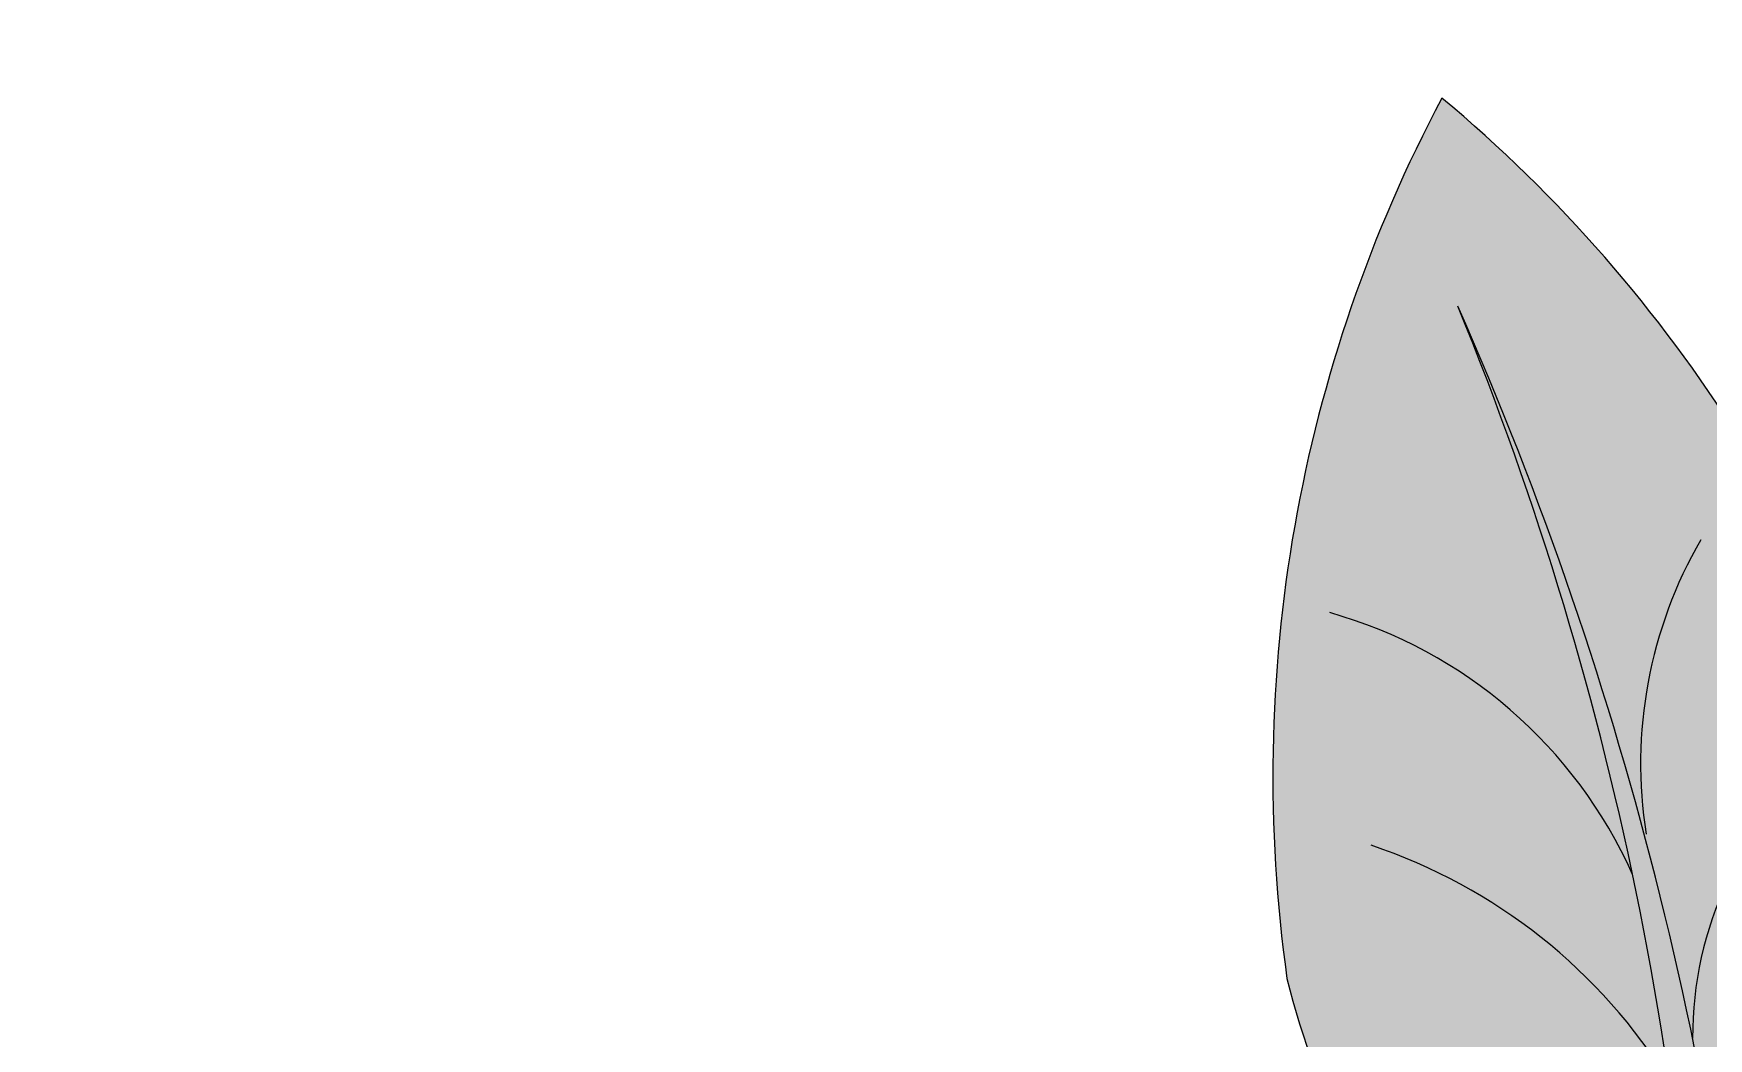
# Model space of a CAD drawing. Header units: inches. Extents: x 9636 to 21597, y -10243 to 557.
# Drawn here: x 15024.17 to 15033.41, y -8342.07 to -8336.53 of the extents above; entities that cross this region are included whole.
import ezdxf

# ---------------------------------------------------------------- set-up
doc = ezdxf.new("R2010")
doc.units = ezdxf.units.IN
doc.header["$MEASUREMENT"] = 0
doc.layers.add('MESA', color=7, linetype='Continuous')

# ---------------------------------------------------------------- blocks, each defined once
blk = doc.blocks.new('FF')
at = {"layer": 'MESA', "ltscale": 0.8}
h = blk.add_hatch(color=85, dxfattribs=at)
h.dxf.hatch_style = 1
h.set_gradient(color1=(103, 159, 96), color2=(179, 207, 175), one_color=1, tint=0.75, name='INVCURVED')
h.paths.add_polyline_path([(15031.08849153635, -8341.740547688554, 0.1995123331975758), (15033.38488328828, -8344.83736462154, 0.0967495278531692), (15032.03135209115, -8338.03341177614, -0.08665420676483183), (15033.68883871296, -8344.683876930956, 0.1924888780828612), (15034.56727776562, -8341.059305403194, 0.1586077411667837), (15031.94374669149, -8336.885046855861, 0.1586077411660197)])
h = blk.add_hatch(color=85, dxfattribs=at)
h.dxf.hatch_style = 1
h.set_gradient(color1=(103, 159, 96), color2=(52, 80, 48), one_color=1, tint=0.25)
h.paths.add_polyline_path([(15032.03135209116, -8338.03341177616, -0.09674952785286056), (15033.38488328828, -8344.83736462154, 0.007527451123012324), (15033.51584427315, -8344.913015077242, 0.01429188129494994), (15033.68883871296, -8344.683876930956, 0.08665420676455064)])
at = {"color": 252, "true_color": 0x939598}
blk.add_spline([(15035.81435879978, -8262.470320095861), (15015.41397490501, -8280.041392168163), (15010.12710235194, -8318.544237357157), (14990.76137849789, -8332.275066038037), (14980.15378749427, -8358.470320095861)], degree=3, dxfattribs=at)
blk.add_open_spline([(15052.07686949681, -8262.470320095861), (15047.97159347439, -8264.789895325404), (15043.86631745197, -8267.109470554948), (15039.76104142955, -8269.429045784493), (15039.75729123352, -8269.43116473137), (15039.75354103749, -8269.433283678245), (15039.74979107835, -8269.435402491697), (15039.14701445317, -8269.775985194483), (15038.55035827125, -8270.1131204671), (15036.78439305607, -8271.117097236169), (15035.63904365824, -8271.776689286922), (15032.73880644113, -8273.50882445235), (15031.06527855309, -8274.57609764914), (15028.11518364648, -8276.704413617274), (15026.84171328607, -8277.76477050337), (15025.09711949756, -8279.523769089425), (15024.49918523569, -8280.232466383604), (15023.52243535517, -8281.623726584929), (15023.14226381015, -8282.304539905952), (15022.75248760541, -8283.22547883933), (15022.66391763698, -8283.457510627672), (15022.49319789592, -8283.956368120096), (15022.4121008477, -8284.220696815642), (15022.18341575374, -8285.058797690572), (15022.05067776037, -8285.678012360962), (15021.71131880214, -8287.762367787916), (15021.58560477828, -8289.414282420215), (15021.49721333539, -8293.046228597683), (15021.53228490243, -8295.024084780092), (15021.62991579047, -8299.176393296764), (15021.69231297372, -8301.350665752698), (15021.66396341603, -8305.82573875058), (15021.5754849427, -8308.127760116371), (15021.08573832458, -8312.064658295394), (15020.79577059773, -8313.67187649829), (15019.91167042237, -8316.914684349107), (15019.31558953904, -8318.552651597138), (15018.15236880262, -8320.84216631148), (15017.76491546551, -8321.519818837693), (15017.0874449499, -8322.565156835137), (15016.82620455143, -8322.941950357519), (15015.99950278175, -8324.054199163373), (15015.41501848401, -8324.739433793638), (15014.21074097438, -8326.009418310521), (15013.59077204716, -8326.594611080754), (15011.52654176845, -8328.386477141574), (15010.05301187874, -8329.424887132678), (15007.15918380127, -8331.283811043188), (15005.73555323797, -8332.104036780507), (15003.02622681599, -8333.644933125628), (15001.74022703231, -8334.365198288671), (14999.41017284273, -8335.760219273998), (14998.36766818741, -8336.43521839488), (14997.08837376707, -8337.38841947211), (14996.71699586091, -8337.68704503453), (14996.20682259447, -8338.13359321733), (14996.04065346325, -8338.28665691026), (14995.71202275789, -8338.60508576805), (14995.55175348417, -8338.768465128693), (14995.081475432, -8339.272282272443), (14994.78188750027, -8339.626441473756), (14993.85408121183, -8340.833408098308), (14993.26772449672, -8341.771187952567), (14992.18236009145, -8343.888552385546), (14991.68493776396, -8345.067458458805), (14990.77515454852, -8347.645098471814), (14990.36311836349, -8349.042924631296), (14989.42243512325, -8352.727142313466), (14988.93417009304, -8355.116188043521), (14988.4015707715, -8357.902535522233), (14988.347810107, -8358.185738374197), (14988.29402349202, -8358.470320095861)], degree=3, knots=[-12.89799058473343, -12.89799058473343, -12.89799058473343, -12.89799058473343, -0.01177164380050574, -0.01177164380050574, -0.01177164380050574, 0, 0, 0, 1.892199740009867, 1.892199740009867, 5.676599220029601, 5.676599220029601, 11.89095437501414, 11.89095437501414, 18.10530952999869, 18.10530952999869, 22.42482555206829, 22.42482555206829, 26.7443415741379, 26.7443415741379, 28.12890246143454, 28.12890246143454, 29.51346334873119, 29.51346334873119, 32.28258512332447, 32.28258512332447, 38.06473178875153, 38.06473178875153, 43.84687845417859, 43.84687845417859, 49.62902511960564, 49.62902511960564, 55.4111717850327, 55.4111717850327, 59.29413252342778, 59.29413252342778, 63.17709326182287, 63.17709326182287, 64.8324953939676, 64.8324953939676, 65.7831603205686, 65.7831603205686, 67.68449017377058, 67.68449017377058, 69.58582002697257, 69.58582002697257, 73.93855694883486, 73.93855694883486, 78.29129387069715, 78.29129387069715, 82.64403079255943, 82.64403079255943, 86.99676771442172, 86.99676771442172, 89.0460964002641, 89.0460964002641, 90.15774664607947, 90.15774664607947, 91.26939689189484, 91.26939689189484, 93.49269738352558, 93.49269738352558, 98.41801561009903, 98.41801561009903, 103.3433338366725, 103.3433338366725, 108.2686520632459, 108.2686520632459, 115.5627539277931, 115.5627539277931, 116.3832273075088, 116.3832273075088, 116.3832273075088, 116.3832273075088], dxfattribs=at)
at = {"layer": 'MESA', "ltscale": 0.8}
for centre, radius, start, end in [((15038.97690539271, -8340.626951289714), 7.966628528345956, 151.9853463126126, 188.0352689874765), ((15026.84149810993, -8343.003398718953), 7.966628528345956, 14.12449442481826, 50.17441709968641), ((15015.29132819544, -8344.900163524302), 18.09366407336492, 0.1988607335505728, 22.30342081628262), ((15013.8173755486, -8346.10463620001), 19.92218876512046, 4.089544111852532, 23.89973970997613), ((15035.49927998459, -8340.556457715174), 2.459458694825075, 149.882562792888, 189.090912116499), ((15030.61800901665, -8342.230332193396), 2.6044776383719, 24.08115663850321, 74.27095379364077), ((15035.3098667645, -8342.059648403205), 1.983045070959875, 128.8174396347287, 180.3146277627497), ((15030.57802249234, -8343.9268529658), 3.078555152519601, 31.64329836069196, 71.53378842061213), ((15035.96270719948, -8340.525989763446), 5.023258831092003, 193.9920256697578, 240.8494112859153)]:
    blk.add_arc(centre, radius, start, end, dxfattribs=at)

msp = doc.modelspace()

# ---------------------------------------------------------------- block references
at = {"color": 18, "true_color": 0x000000}
msp.add_blockref('FF', (0, 0), dxfattribs=at)

doc.saveas('drawing.dxf')
